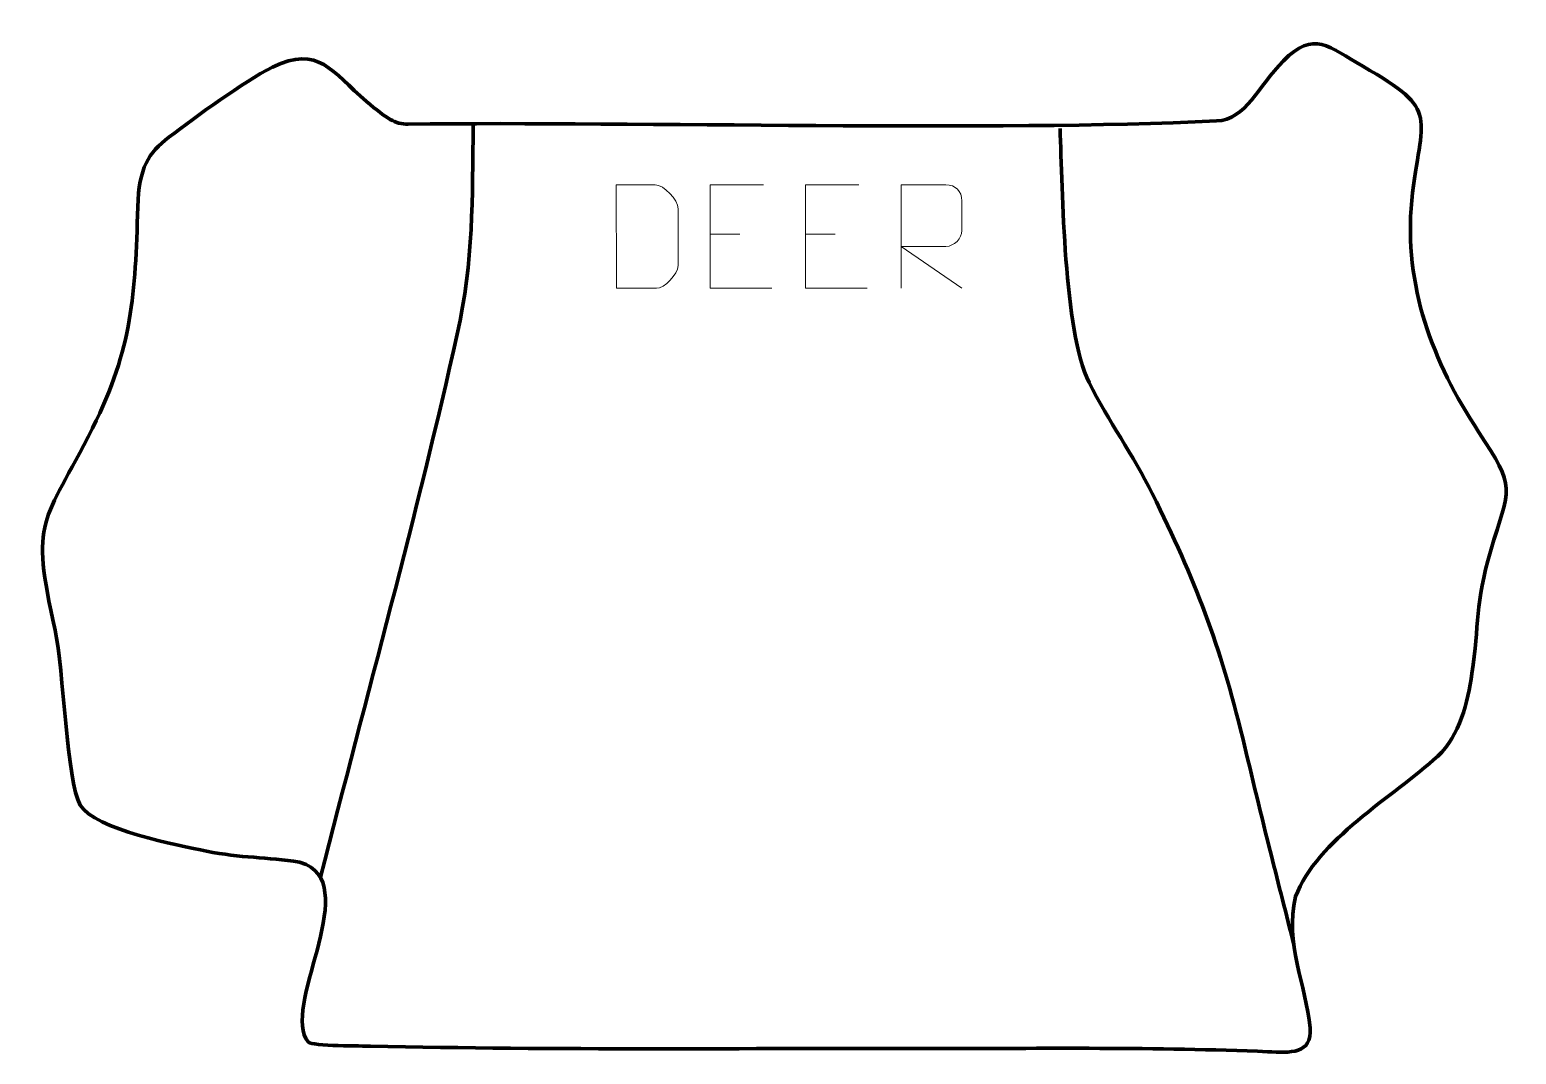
# Model space of a CAD drawing. Header units: millimetres. Extents: x -429 to -71, y 375 to 622.
import ezdxf

# ---------------------------------------------------------------- set-up
doc = ezdxf.new("R2010")
doc.units = ezdxf.units.MM
doc.header["$MEASUREMENT"] = 0
doc.layers.add('layer 2', color=7, linetype='Continuous')
doc.layers.add('layer 3', color=7, linetype='Continuous')

msp = doc.modelspace()

# ---------------------------------------------------------------- linework, layer by layer
at = {"layer": 'layer 2', "color": 142, "lineweight": 158}
for points, knots in [([(-359.2704, 417.5927), (-348.268, 461.0008), (-336.0131, 504.9388), (-326.3252, 548.5767), (-326.3252, 548.5767), (-322.3932, 566.2875), (-322.665, 581.1932), (-322.4909, 599.0818)], [0, 0, 0, 0, 0.33333333, 0.33333333, 0.33333333, 0.33333333, 1, 1, 1, 1]), ([(-181.002, 598.136), (-180.3737, 583.1251), (-180.1323, 549.3678), (-173.9982, 536.8715), (-173.9982, 536.8715), (-169.309, 527.5833), (-163.4312, 519.4737), (-158.7091, 509.9922), (-158.7091, 509.9922), (-148.4799, 489.4529), (-142.3276, 473.3458), (-136.9619, 451.1344), (-136.9619, 451.1344), (-134.6995, 441.7689), (-132.4676, 432.4033), (-130.1185, 423.0585), (-130.1185, 423.0585), (-128.2836, 415.8138), (-126.4484, 408.5693), (-124.614, 401.3245)], [0, 0, 0, 0, 0.16666667, 0.16666667, 0.16666667, 0.16666667, 0.33333333, 0.33333333, 0.33333333, 0.33333333, 0.5, 0.5, 0.5, 0.5, 0.66666667, 0.66666667, 0.66666667, 0.66666667, 1, 1, 1, 1])]:
    msp.add_open_spline(points, degree=3, knots=knots, dxfattribs=at)
at = {"layer": 'layer 3', "color": 242, "lineweight": 158}
msp.add_open_spline([(-370.8774, 612.9547), (-359.6542, 618.2902), (-356.7024, 611.9154), (-348.2075, 604.6677), (-348.2075, 604.6677), (-343.2641, 600.4502), (-341.3415, 599.1555), (-338.1547, 599.1911), (-338.1547, 599.1911), (-282.3235, 599.8144), (-196.8575, 597.3693), (-143.3046, 599.9368), (-143.3046, 599.9368), (-136.0628, 600.284), (-133.3159, 608.1876), (-127.1476, 614.4463), (-127.1476, 614.4463), (-119.7592, 621.9429), (-116.2275, 617.7821), (-108.0107, 613.1483), (-108.0107, 613.1483), (-88.9601, 602.1961), (-93.9671, 601.5032), (-96.2017, 580.7374), (-96.2017, 580.7374), (-98.1521, 560.1665), (-91.2339, 541.954), (-80.0721, 524.9657), (-80.0721, 524.9657), (-71.0035, 511.1254), (-72.4316, 512.0068), (-77.246, 496.1233), (-77.246, 496.1233), (-80.8729, 483.7046), (-79.9856, 478.4827), (-81.6786, 466.6868), (-81.6786, 466.6868), (-82.6771, 459.7297), (-84.6641, 451.7987), (-89.9062, 446.8242), (-89.9062, 446.8242), (-100.7418, 436.9594), (-119.1841, 426.4704), (-124.1918, 412.9345), (-124.1918, 412.9345), (-126.8753, 401.4866), (-121.6614, 391.7589), (-120.7192, 381.2573), (-120.7192, 381.2573), (-120.1495, 374.9077), (-125.4902, 375.2622), (-130.9416, 375.5136), (-130.9416, 375.5136), (-157.3652, 376.6756), (-185.3877, 376.274), (-211.9035, 376.3116), (-211.9035, 376.3116), (-256.8044, 376.3752), (-302.3904, 375.8466), (-347.227, 376.8796), (-347.227, 376.8796), (-348.8419, 376.9168), (-361.3951, 376.8619), (-362.2433, 377.8677), (-362.2433, 377.8677), (-368.9711, 385.8446), (-349.7198, 414.5438), (-362.722, 420.6494), (-362.722, 420.6494), (-362.722, 420.6494), (-364.3165, 421.2468), (-364.3165, 421.2468), (-364.3165, 421.2468), (-372.1995, 422.4882), (-378.4924, 422.1874), (-386.78, 423.8897), (-386.78, 423.8897), (-393.5626, 425.2829), (-413.7441, 429.0643), (-417.2276, 435.01), (-417.2276, 435.01), (-420.5368, 440.6582), (-421.2188, 467.834), (-423.2891, 477.1461), (-423.2891, 477.1461), (-429.3951, 504.6074), (-426.1377, 502.3222), (-414.2319, 525.8997), (-414.2319, 525.8997), (-404.5793, 545.3428), (-403.9767, 558.0201), (-403.3466, 579.2259), (-403.3466, 579.2259), (-403.065, 588.7021), (-400.7899, 592.2449), (-395.8589, 596.0122), (-395.8589, 596.0122), (-389.0292, 601.2298), (-378.044, 609.2219), (-370.8774, 612.9547)], degree=3, knots=[0, 0, 0, 0, 0.03846154, 0.03846154, 0.03846154, 0.03846154, 0.07692308, 0.07692308, 0.07692308, 0.07692308, 0.11538462, 0.11538462, 0.11538462, 0.11538462, 0.15384615, 0.15384615, 0.15384615, 0.15384615, 0.19230769, 0.19230769, 0.19230769, 0.19230769, 0.23076923, 0.23076923, 0.23076923, 0.23076923, 0.26923077, 0.26923077, 0.26923077, 0.26923077, 0.30769231, 0.30769231, 0.30769231, 0.30769231, 0.34615385, 0.34615385, 0.34615385, 0.34615385, 0.38461538, 0.38461538, 0.38461538, 0.38461538, 0.42307692, 0.42307692, 0.42307692, 0.42307692, 0.46153846, 0.46153846, 0.46153846, 0.46153846, 0.5, 0.5, 0.5, 0.5, 0.53846154, 0.53846154, 0.53846154, 0.53846154, 0.57692308, 0.57692308, 0.57692308, 0.57692308, 0.61538462, 0.61538462, 0.61538462, 0.61538462, 0.65384615, 0.65384615, 0.65384615, 0.65384615, 0.69230769, 0.69230769, 0.69230769, 0.69230769, 0.73076923, 0.73076923, 0.73076923, 0.73076923, 0.76923077, 0.76923077, 0.76923077, 0.76923077, 0.80769231, 0.80769231, 0.80769231, 0.80769231, 0.84615385, 0.84615385, 0.84615385, 0.84615385, 0.88461538, 0.88461538, 0.88461538, 0.88461538, 0.92307692, 0.92307692, 0.92307692, 0.92307692, 1, 1, 1, 1], dxfattribs=at)
at = {"layer": 'layer 3', "color": 250, "lineweight": 9}
for points, knots in [([(-287.9347, 559.6326), (-285.6029, 559.633), (-280.6527, 559.609), (-278.3212, 559.6087), (-278.3212, 559.6087), (-276.3962, 559.5033), (-273.0776, 563.0449), (-273.0888, 565.0622), (-273.0888, 565.0622), (-273.0892, 570.8323), (-273.0892, 573.002), (-273.0888, 578.7713), (-273.0888, 578.7713), (-273.0931, 580.9094), (-276.4676, 584.5695), (-278.62, 584.556), (-278.62, 584.556), (-280.9457, 584.556), (-285.67, 584.556), (-287.9961, 584.556), (-287.9961, 584.556), (-287.9957, 578.8091), (-287.9344, 565.3799), (-287.9347, 559.6326)], [0, 0, 0, 0, 0.14285714, 0.14285714, 0.14285714, 0.14285714, 0.28571429, 0.28571429, 0.28571429, 0.28571429, 0.42857143, 0.42857143, 0.42857143, 0.42857143, 0.57142857, 0.57142857, 0.57142857, 0.57142857, 0.71428571, 0.71428571, 0.71428571, 0.71428571, 1, 1, 1, 1]), ([(-252.4883, 584.5635), (-252.4883, 584.5635), (-265.3622, 584.5635), (-265.3622, 584.5635), (-265.3622, 584.5635), (-265.3622, 584.5635), (-265.3622, 559.6099), (-265.3622, 559.6099), (-265.3622, 559.6099), (-265.3622, 559.6099), (-250.4964, 559.6099), (-250.4964, 559.6099)], [0, 0, 0, 0, 0.25, 0.25, 0.25, 0.25, 0.5, 0.5, 0.5, 0.5, 1, 1, 1, 1]), ([(-229.4883, 584.5635), (-229.4883, 584.5635), (-242.3622, 584.5635), (-242.3622, 584.5635), (-242.3622, 584.5635), (-242.3622, 584.5635), (-242.3622, 559.6099), (-242.3622, 559.6099), (-242.3622, 559.6099), (-242.3622, 559.6099), (-227.4964, 559.6099), (-227.4964, 559.6099)], [0, 0, 0, 0, 0.25, 0.25, 0.25, 0.25, 0.5, 0.5, 0.5, 0.5, 1, 1, 1, 1]), ([(-219.3351, 559.6062), (-219.3351, 559.6062), (-219.3351, 584.5597), (-219.3351, 584.5597), (-219.3351, 584.5597), (-215.7403, 584.5597), (-212.1448, 584.5597), (-208.5496, 584.5597), (-208.5496, 584.5597), (-206.2243, 584.522), (-204.667, 583.032), (-204.6711, 580.6656), (-204.6711, 580.6656), (-204.6715, 578.6301), (-204.6715, 575.5707), (-204.6711, 573.5347), (-204.6711, 573.5347), (-204.6776, 571.6592), (-206.4899, 569.7174), (-208.4994, 569.6983), (-208.4994, 569.6983), (-208.4994, 569.6983), (-219.3351, 569.6983), (-219.3351, 569.6983), (-219.3351, 569.6983), (-219.3351, 569.6983), (-204.6804, 559.6062), (-204.6804, 559.6062)], [0, 0, 0, 0, 0.125, 0.125, 0.125, 0.125, 0.25, 0.25, 0.25, 0.25, 0.375, 0.375, 0.375, 0.375, 0.5, 0.5, 0.5, 0.5, 0.625, 0.625, 0.625, 0.625, 0.75, 0.75, 0.75, 0.75, 1, 1, 1, 1])]:
    msp.add_open_spline(points, degree=3, knots=knots, dxfattribs=at)
for points in [[(-265.3622, 572.6838), (-265.3622, 572.6838), (-258.1941, 572.6838), (-258.1941, 572.6838)], [(-242.3622, 572.6838), (-242.3622, 572.6838), (-235.1941, 572.6838), (-235.1941, 572.6838)]]:
    msp.add_open_spline(points, degree=3, dxfattribs=at)

doc.saveas('drawing.dxf')
